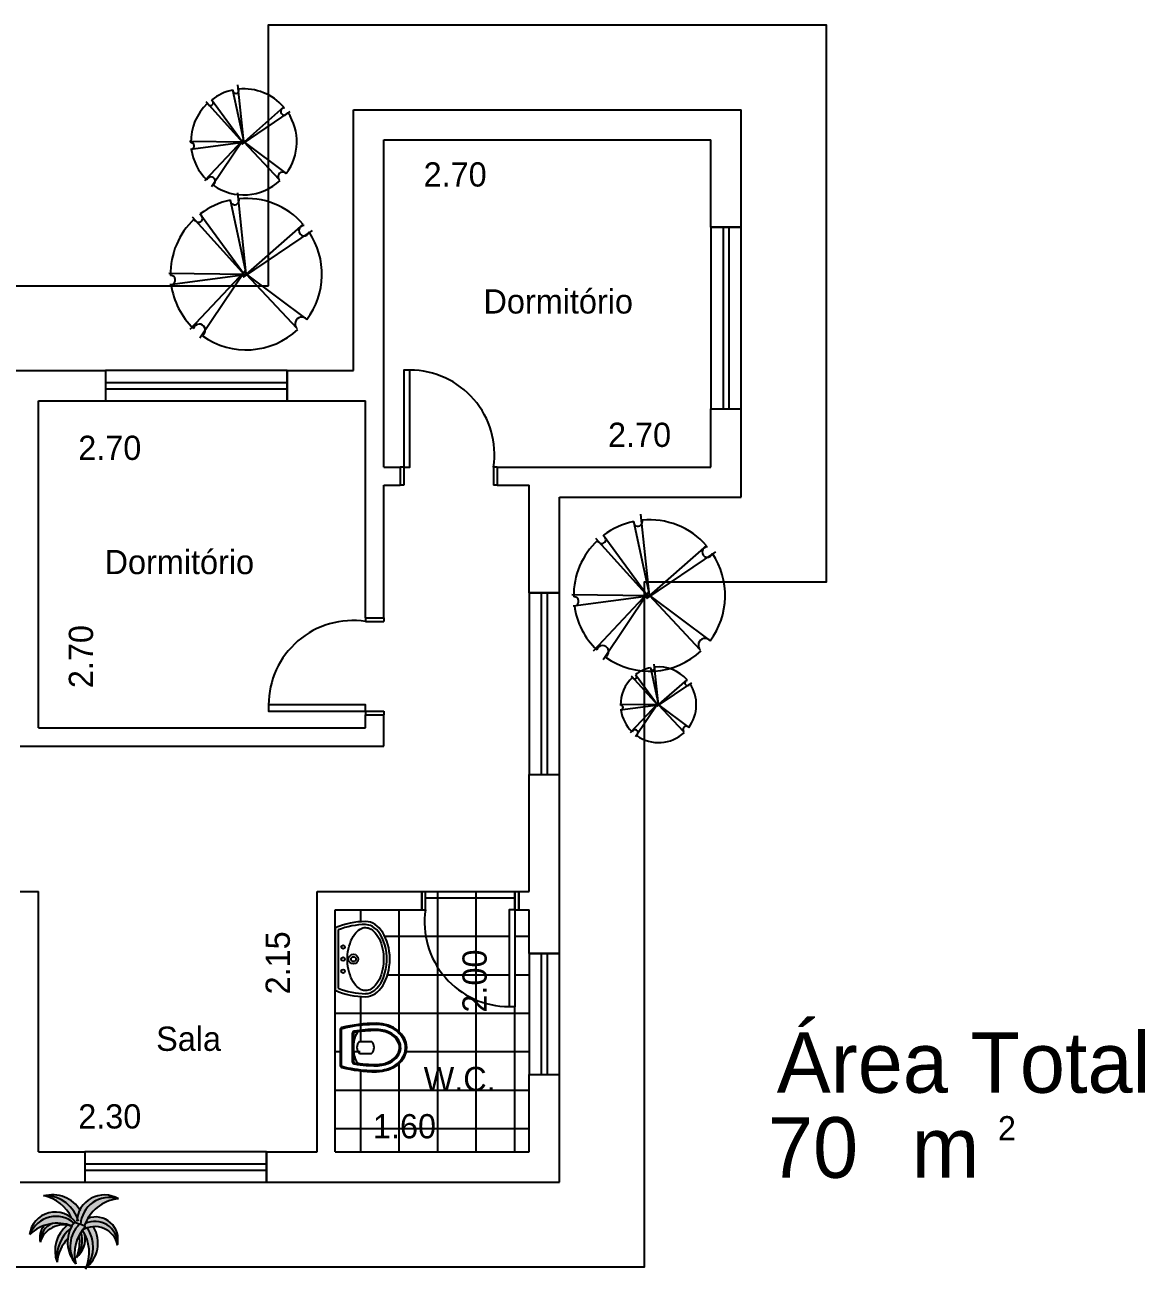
# Model space of a CAD drawing. Extents: x 0 to 14.9, y -0.1 to 10.3.
# Drawn here: x 5.64 to 14.88, y -0.02 to 10.25 of the extents above; entities that cross this region are included whole.
import ezdxf

# ---------------------------------------------------------------- set-up
doc = ezdxf.new("R2010")
doc.units = 0
doc.layers.get('0').update_dxf_attribs({"linetype": 'CONTINUOUS'})
doc.layers.get('DEFPOINTS').update_dxf_attribs({"linetype": 'CONTINUOUS'})
for name, color, linetype in [('ARQ3', 3, 'CONTINUOUS'), ('ARV', 3, 'CONTINUOUS'), ('BLOCO', 7, 'CONTINUOUS'), ('BLOCOS', 7, 'CONTINUOUS'), ('HACHURA', 1, 'CONTINUOUS'), ('P_LMCT', 8, 'CONTINUOUS')]:
    doc.layers.add(name, color=color, linetype=linetype)
doc.styles.add('PADRÃO', font='', dxfattribs={"height": 0.2})
doc.styles.get('PADRÃO').set_extended_font_data('AvantGarde Bk BT')
doc.dimstyles.new('PADRÃOS', dxfattribs={"dimtxt": 0.15, "dimasz": 0.1, "dimexe": 1.25, "dimexo": 0.625, "dimgap": 0.1, "dimtad": 0, "dimjust": 1, "dimzin": 1, "dimdsep": 46, "dimtxsty": 'PADRÃO', "dimcen": 2.5, "dimse1": 1, "dimse2": 1, "dimsd1": 1, "dimsd2": 1, "dimclrt": 1, "dimadec": 0, "dimazin": 0, "dimtfac": 1, "dimtdec": 4, "dimtmove": 0, "dimatfit": 3, "dimfxl": 1, "dimtolj": 1, "dimtzin": 0, "dimarcsym": 0})

# ---------------------------------------------------------------- blocks, each defined once
blk = doc.blocks.new('J1')
at = {"layer": 'BLOCO'}
for p, q in [((0, 0.25), (0, 0)), ((1, 0.25), (0, 0.25)), ((1, 0), (1, 0.25)), ((1, 0.1500000000000057), (0, 0.1500000000000057)), ((0, 0.09999999999999432), (1, 0.09999999999999432)), ((0, 0), (1, 0))]:
    blk.add_line(p, q, dxfattribs=at)
blk = doc.blocks.new('J15')
at = {"layer": 'BLOCO'}
for p, q in [((1.5, 0.25), (0, 0.25)), ((0, 0.25), (0, 0)), ((1.5, 0), (1.5, 0.25)), ((1.5, 0.1500000000000057), (0, 0.1500000000000057)), ((0, 0.09999999999999432), (1.5, 0.09999999999999432)), ((0, 0), (1.5, 0))]:
    blk.add_line(p, q, dxfattribs=at)
blk = doc.blocks.new('P80E15')
at = {"layer": 'BLOCO', "ltscale": 0.015}
for p, q in [((0.03000000000000114, 0.1500000000000057), (0, 0.1500000000000057)), ((0, 0.1500000000000057), (0, 0)), ((0.03000000000000114, 0.1500000000000057), (0.03000000000000114, 0)), ((0.8000000000000114, 0.1500000000000341), (0.7700000000000102, 0.1500000000000341)), ((0.7700000000000102, 0.1500000000000057), (0.7700000000000102, 0)), ((0.8000000000000114, 0.1500000000000057), (0.8000000000000114, 0)), ((0.03000000000000114, 2.842170943040401e-14), (0, 0)), ((0.8000000000000114, 2.842170943040401e-14), (0.7700000000000102, 5.684341886080801e-14))]:
    blk.add_line(p, q, dxfattribs=at)
at = {"layer": 'BLOCO'}
blk.add_lwpolyline([(0.03000000000000114, 0.1500000000000057), (0.0800000000000125, 0.1500000000000057), (0.0800000000000125, 0.950000000000017), (0.03000000000000114, 0.950000000000017)], close=True, dxfattribs=at)
at = {"layer": 'BLOCO', "ltscale": 0.015}
blk.add_arc((0.0800000000000125, 0.2524375000000134), 0.6975625000000036, 351.555539587714, 90.00000000000041, dxfattribs=at)
blk = doc.blocks.new('VASOSAN')
at = {"layer": 'BLOCOS'}
for p, q in [((-0.04999870165021036, 0.1999637913173729), (-0.04999870165021036, 0.300036208682684)), ((0.05000129834978395, 0.2000000000000171), (0.05000129834978395, 0.3000000000000398)), ((-0.1156907586723577, 0.1400000000000148), (0.1156608751354042, 0.1400000000000148)), ((-0.1156899891503542, 0.1500000000000057), (0.1156563640565906, 0.1500000000000057)), ((-0.1449592708755176, 0.04000000000002046), (0.1449618675667352, 0.04000000000002046)), ((-0.144958964094414, 0.05000000000001137), (0.144958964094414, 0.05000000000001137))]:
    blk.add_line(p, q, dxfattribs=at)
for centre, radius, start, end in [((-1.681254687468936e-05, 0.2500000000000284), 0.07072348561596478, 44.98962509969003, 134.9688828081831), ((-0.1156907586724003, 0.1599999999999966), 0.02, 189.3867869031125, 270.0000000001221), ((-0.1156899891503826, 0.1599999999999113), 0.01, 189.3843767903272, 270.0000000002443), ((-1.681254687468936e-05, 0.2500000000000284), 0.07072348561596478, 225.0311171918169, 315.01037490031), ((0.1156563640566048, 0.1599999999999397), 0.01, 269.9999999999185, 350.5758748885445), ((0.1156608751354185, 0.1600000000000534), 0.02, 269.9999999999593, 350.5771305827586), ((-0.1449592708755176, 0.06000000000784667), 0.02, 195.5363314444965, 269.9999999879495), ((-0.1449589640944282, 0.0600000000000307), 0.01, 195.5346797106506, 270), ((0.1449589640941156, 0.06000000000059913), 0.01, 270.0000000017912, 344.483103753554), ((0.1449618675666784, 0.06000000000008754), 0.02, 270.0000000001221, 344.463668535786)]:
    blk.add_arc(centre, radius, start, end, dxfattribs=at)
for centre, major_axis, ratio, start_param, end_param in [((1.298349786793551e-06, 0.3400000000000034), (0, 0.25), 0.8000000000000114, 4.71238898038469, 7.853981633974483), ((1.298349786793551e-06, 0.3400000000000034), (0, 0.5), 0.4000000000000057, 1.570796326794897, 2.178171401941273), ((1.298349786793551e-06, 0.3400000000000034), (0, 0.5), 0.4000000000000057, 4.10501390519934, 4.71238898038469), ((3.162615456631102e-06, 0.2000000000000171), (-0.1315416254084454, 0), 0.380107846735427, 0, 3.141592653589793)]:
    blk.add_ellipse(centre, major_axis=major_axis, ratio=ratio, start_param=start_param, end_param=end_param, dxfattribs=at)
for points, knots in [([(0.1900012983497845, 0.3400000000000034), (0.1900012983497845, 0.3848761319792686), (0.1797393390216371, 0.4296688513161939), (0.1275724019719462, 0.5345347987748141), (0.06728061332151469, 0.5774883381547511), (-0.05557463358574921, 0.5822833263597715), (-0.1176873313140447, 0.5442092108278018), (-0.1772271428546759, 0.4396819034496957), (-0.1899987016502109, 0.3899119131999385), (-0.1899987016502109, 0.3400000000000034)], [4.71238898038469, 4.71238898038469, 4.71238898038469, 4.71238898038469, 5.268704666077937, 5.268704666077937, 6.251971787216637, 6.251971787216637, 7.235238908355337, 7.235238908355337, 7.853981633974483, 7.853981633974483, 7.853981633974483, 7.853981633974483]), ([(0.1500012983497925, 0.3400000000000034), (0.1500012983497925, 0.3788440209133057), (0.1410350669412708, 0.4175642631073231), (0.09785548235792874, 0.5046356523495774), (0.05186252916044509, 0.5365242863162791), (-0.035906470330346, 0.5428969122828846), (-0.08268716521656927, 0.5186239494114204), (-0.136675398657502, 0.4336095243094746), (-0.1499987016502189, 0.3869668551708401), (-0.1499987016502189, 0.3400000000000034)], [4.71238898038469, 4.71238898038469, 4.71238898038469, 4.71238898038469, 5.267303564860582, 5.267303564860582, 6.225165062483076, 6.225165062483076, 7.18302656010557, 7.18302656010557, 7.853981633974483, 7.853981633974483, 7.853981633974483, 7.853981633974483]), ([(0.1400012983497874, 0.3400000000000034), (0.1400012983497874, 0.3772837390730786), (0.1313244408788421, 0.4146147677288923), (0.08614040026922964, 0.5057958350239744), (0.03502463044166859, 0.5349710805647021), (-0.04931088296146413, 0.5246485128546965), (-0.08846614740087944, 0.4978919085569657), (-0.1301770436703151, 0.4186244413023701), (-0.139998701650228, 0.3793231752999873), (-0.139998701650228, 0.3400000000000034)], [4.71238898038469, 4.71238898038469, 4.71238898038469, 4.71238898038469, 5.266984672173268, 5.266984672173268, 6.376176055750425, 6.376176055750425, 7.268653195712185, 7.268653195712185, 7.853981633974483, 7.853981633974483, 7.853981633974483, 7.853981633974483]), ([(-0.1899987016502109, 0.3400000000000034), (-0.1899987016502109, 0.2628456380244302), (-0.1826597402104682, 0.1857481592563204), (-0.1646350625580055, 0.0962993025843275), (-0.1598779088782436, 0.07633152029333701), (-0.1545936493339752, 0.05732178411361133)], [1.570796326794897, 1.570796326794897, 1.570796326794897, 1.570796326794897, 2.037455774227855, 2.037455774227855, 2.178171373096618, 2.178171373096618, 2.178171373096618, 2.178171373096618]), ([(0.1255213970934932, 0.158362586435743), (0.1304959230626253, 0.1883329397418549), (0.1342856674288981, 0.2197754344096836), (0.1388984311594896, 0.280892952358073), (0.1400012983497874, 0.3104504303007616), (0.1400012983497874, 0.3400000000000034)], [4.319424209334854, 4.319424209334854, 4.319424209334854, 4.319424209334854, 4.526146784234752, 4.526146784234752, 4.71238898038469, 4.71238898038469, 4.71238898038469, 4.71238898038469]), ([(0.1353910129756457, 0.1567256052765629), (0.1406375926198677, 0.1883393074453181), (0.1445703338030171, 0.2215366219332111), (0.1489940345178695, 0.2833246268364178), (0.1500012983497925, 0.3116621455754114), (0.1500012983497925, 0.3400000000000034)], [4.319414935773391, 4.319414935773391, 4.319414935773391, 4.319414935773391, 4.53527739023095, 4.53527739023095, 4.71238898038469, 4.71238898038469, 4.71238898038469, 4.71238898038469]), ([(0.1545944801337669, 0.0573247746568768), (0.1714080019636555, 0.1178830224408784), (0.1827947395838834, 0.188231392050767), (0.1891612343353728, 0.2873542333339003), (0.1900012983497845, 0.3136769834079587), (0.1900012983497845, 0.3400000000000034)], [4.105016649121983, 4.105016649121983, 4.105016649121983, 4.105016649121983, 4.553177186481221, 4.553177186481221, 4.71238898038469, 4.71238898038469, 4.71238898038469, 4.71238898038469])]:
    blk.add_open_spline(points, degree=3, knots=knots, dxfattribs=at)
for points in [[(-0.1499987016502189, 0.3400000000000034), (-0.1499987016502189, 0.2771333061211863), (-0.1449377691834997, 0.2142947379843179), (-0.1354229546785177, 0.1567380311504962)], [(-0.1399987016502138, 0.3400000000000034), (-0.1399987016502138, 0.2776703725988909), (-0.1349701841103865, 0.2153313553609451), (-0.1255561557510418, 0.1583694305881238)]]:
    blk.add_open_spline(points, degree=3, dxfattribs=at)
blk = doc.blocks.new('LAVAT')
at = {"layer": 'BLOCOS'}
for p, q in [((-0.2573623180961135, 0), (0.2573623180960993, 0)), ((-0.2410322495695425, 0.02500000000000568), (0.2410322495695283, 0.02500000000000568))]:
    blk.add_line(p, q, dxfattribs=at)
for centre, radius in [((-2.842170943040401e-14, 0.1500000000000057), 0.04), ((-2.842170943040401e-14, 0.1500000000000057), 0.02), ((-0.09999999999999432, 0.06499999999999773), 0.015), ((0, 0.06499999999999773), 0.015), ((0.09999999999999432, 0.06499999999999773), 0.015)]:
    blk.add_circle(centre, radius, dxfattribs=at)
for centre, radius, start, end in [((0.3099999999999739, 0.25), 0.6200000000000045, 180, 203.779994731564), ((0.3099999999999739, 0.25), 0.5951987399818819, 180.0000000000055, 202.2113997706397), ((-0.3099999999999739, 0.25), 0.5951987399818819, 337.7886002293573, 359.9999999999946), ((-0.3099999999999739, 0.25), 0.6200000000000045, 336.2200052684331, 7.016477563892661e-15)]:
    blk.add_arc(centre, radius, start, end, dxfattribs=at)
blk.add_ellipse((-2.842170943040401e-14, 0.25), major_axis=(0.3100000000000023, 0), ratio=0.645161290322576, start_param=0, end_param=3.141592653589793, dxfattribs=at)
for points, knots in [([(0.2849999999999824, 0.2500000000000284), (0.2849999999999682, 0.300317964642403), (0.2452497040517159, 0.3541887687748044), (0.1008916727811169, 0.4227595909021034), (3.167234224576987e-05, 0.4339558931305021), (-0.1743068501371283, 0.3989778962069579), (-0.2442601782461509, 0.3532994974840165), (-0.2803506487652356, 0.2860131679577762), (-0.2851229441039038, 0.2679846562883483), (-0.285198739981908, 0.2499999999999716)], [0, 0, 0, 0, 0.9361481793933827, 0.9361481793933827, 1.872296358786765, 1.872296358786765, 2.808444538180148, 2.808444538180148, 3.13938546545754, 3.13938546545754, 3.13938546545754, 3.13938546545754]), ([(0.2599999999999625, 0.2500000000000284), (0.2599999999999625, 0.2784978981889878), (0.242078010852012, 0.3126567214920613), (0.1643569005752425, 0.3704649949829673), (0.1030052039381815, 0.3920693254798095), (-0.02877373062847255, 0.4037223597623836), (-0.0976825814684048, 0.3936467971219031), (-0.2034406750199054, 0.3477822861136133), (-0.2396263539294523, 0.3143366745038918), (-0.2661732608932681, 0.2526194074667387), (-0.2627272874450739, 0.2240541362115209), (-0.2158391141528142, 0.162032776211305), (-0.168127663237712, 0.1314918993692231), (-0.04805875393354597, 0.09792981637818343), (0.02266607553652022, 0.095757041570522), (0.1477154277714732, 0.1225128520000851), (0.2007272141554637, 0.1503951910720218), (0.2508407150234859, 0.2045307616155014), (0.2599999999999767, 0.2286312563089723), (0.2599999999999625, 0.2500000000000284)], [0, 0, 0, 0, 0.718091798041799, 0.718091798041799, 1.436183596083598, 1.436183596083598, 2.154275394125397, 2.154275394125397, 2.872367192167196, 2.872367192167196, 3.590458990208995, 3.590458990208995, 4.308550788250794, 4.308550788250794, 5.026642586292593, 5.026642586292593, 5.744734384334392, 5.744734384334392, 6.283185307179586, 6.283185307179586, 6.283185307179586, 6.283185307179586])]:
    blk.add_open_spline(points, degree=3, knots=knots, dxfattribs=at)
blk = doc.blocks.new('SALA')
at = {"layer": 'HACHURA', "ltscale": 0.015, "style": 'PADRÃO'}
blk.add_text('Sala', height=0.2, dxfattribs=at).set_placement((-0.2331277903099362, -0.02739059275700129))
blk = doc.blocks.new('WC')
at = {"layer": 'HACHURA', "ltscale": 0.015, "style": 'PADRÃO'}
blk.add_text('W.C.', height=0.2, dxfattribs=at).set_placement((-0.137135439593294, -0.09586776615662984))
blk = doc.blocks.new('DORMI')
at = {"layer": 'HACHURA', "ltscale": 0.015, "style": 'PADRÃO'}
blk.add_text('Dormitório', height=0.2, dxfattribs=at).set_placement((-0.5164404245072092, -0.06614472024716633))
blk = doc.blocks.new('*D20')
at = {"layer": 'DEFPOINTS', "color": 0, "linetype": 'ByBlock', "ltscale": 0.015}
for p in [(144.9771759761371, 149.516828205778), (147.6771759761371, 149.516828205778), (147.6771759761371, 149.1282821804083)]:
    blk.add_point(p, dxfattribs=at)
at = {"color": 1, "linetype": 'ByBlock', "ltscale": 0.015, "insert": (145.5662556464667, 149.1282821804083), "char_height": 0.2, "attachment_point": 5, "style": 'PADRÃO'}
blk.add_mtext('\\A1;2.70', dxfattribs=at)
blk = doc.blocks.new('*D21')
at = {"layer": 'DEFPOINTS', "color": 0, "linetype": 'ByBlock', "ltscale": 0.015}
for p in [(144.9771759761371, 149.516828205778), (145.3294966779704, 149.516828205778), (144.977175976137, 146.8168282057781)]:
    blk.add_point(p, dxfattribs=at)
at = {"color": 1, "linetype": 'ByBlock', "ltscale": 0.015, "insert": (145.3294966779704, 147.4059078761077), "char_height": 0.2, "attachment_point": 5, "rotation": 90, "style": 'PADRÃO'}
blk.add_mtext('\\A1;2.70', dxfattribs=at)
blk = doc.blocks.new('*D22')
at = {"layer": 'DEFPOINTS', "color": 0, "linetype": 'ByBlock', "ltscale": 0.015}
for p in [(147.277175976137, 143.6090549201323), (144.9771759761369, 143.3168282057781), (147.277175976137, 143.3168282057781)]:
    blk.add_point(p, dxfattribs=at)
at = {"color": 1, "linetype": 'ByBlock', "ltscale": 0.015, "insert": (145.5662556464666, 143.6090549201323), "char_height": 0.2, "attachment_point": 5, "style": 'PADRÃO'}
blk.add_mtext('\\A1;2.30', dxfattribs=at)
blk = doc.blocks.new('*D23')
at = {"layer": 'DEFPOINTS', "color": 0, "linetype": 'ByBlock', "ltscale": 0.015}
for p in [(147.277175976137, 145.4668282057781), (146.9537199626698, 143.3168282057781), (147.277175976137, 143.3168282057781)]:
    blk.add_point(p, dxfattribs=at)
at = {"color": 1, "linetype": 'ByBlock', "ltscale": 0.015, "insert": (146.9537199626698, 144.877611172811), "char_height": 0.2, "attachment_point": 5, "rotation": 90, "style": 'PADRÃO'}
blk.add_mtext('\\A1;2.15', dxfattribs=at)
blk = doc.blocks.new('*D24')
at = {"layer": 'DEFPOINTS', "color": 0, "linetype": 'ByBlock', "ltscale": 0.015}
for p in [(149.027175976137, 143.5279480626601), (147.427175976137, 143.3168282057781), (149.027175976137, 143.3168282057781)]:
    blk.add_point(p, dxfattribs=at)
at = {"color": 1, "linetype": 'ByBlock', "ltscale": 0.015, "insert": (147.9983985036095, 143.5279480626601), "char_height": 0.2, "attachment_point": 5, "style": 'PADRÃO'}
blk.add_mtext('\\A1;1.60', dxfattribs=at)
blk = doc.blocks.new('*D25')
at = {"layer": 'DEFPOINTS', "color": 0, "linetype": 'ByBlock', "ltscale": 0.015}
for p in [(149.027175976137, 145.3168282057781), (148.5779432473694, 143.3168282057781), (149.027175976137, 143.3168282057781)]:
    blk.add_point(p, dxfattribs=at)
at = {"color": 1, "linetype": 'ByBlock', "ltscale": 0.015, "insert": (148.5779432473694, 144.7277485354484), "char_height": 0.2, "attachment_point": 5, "rotation": 90, "style": 'PADRÃO'}
blk.add_mtext('\\A1;2.00', dxfattribs=at)
blk = doc.blocks.new('*D28')
at = {"layer": 'DEFPOINTS', "color": 0, "linetype": 'ByBlock', "ltscale": 0.015}
for p in [(147.8271759761371, 151.6710286452631), (150.527175976137, 151.6710286452631), (150.527175976137, 151.3849579199543)]:
    blk.add_point(p, dxfattribs=at)
at = {"color": 1, "linetype": 'ByBlock', "ltscale": 0.015, "insert": (148.4162556464667, 151.3849579199543), "char_height": 0.2, "attachment_point": 5, "style": 'PADRÃO'}
blk.add_mtext('\\A1;2.70', dxfattribs=at)
blk = doc.blocks.new('*D29')
at = {"layer": 'DEFPOINTS', "color": 0, "linetype": 'ByBlock', "ltscale": 0.015}
for p in [(147.8271759761371, 149.2356310374901), (147.8271759761371, 148.9710286452631), (150.527175976137, 148.9710286452631)]:
    blk.add_point(p, dxfattribs=at)
at = {"color": 1, "linetype": 'ByBlock', "ltscale": 0.015, "insert": (149.9380963058074, 149.2356310374901), "char_height": 0.2, "attachment_point": 5, "style": 'PADRÃO'}
blk.add_mtext('\\A1;2.70', dxfattribs=at)
blk = doc.blocks.new('AV6')
h = blk.add_hatch(color=106)
h.paths.add_polyline_path([(-0.4477262207494102, -0.002977357479164056, -0.005015885189113994), (-0.4430071095957491, 0.001571234720833203, -0.5133489841119385), (-0.07941743163681281, 0.09267264149654864, -0.1754327987513727), (-0.06580748271480275, 0.09347319041236624, -0.02224602427513279), (-0.02619891915779959, 0.07977058834888062, -0.5044055204164368), (0.2788805631737894, 0.2908305209117703, -0.005015885189113238), (0.2854035255212093, 0.2914713510738363, 0.5264817760451141), (-0.05436704756065325, 0.1383661339425259, 0.2880349811308034), (-0.3101081197096622, 0.3198008219183368, 0.009659423688835616), (-0.320025413717703, 0.3175187053075614, -0.2197620253862994), (-0.1005844009765156, 0.1335024212250886, 0.5975188265901428)])
h.paths.add_polyline_path([(0.01129947410176335, 0.08871671725079366, 0.01779875549566773), (0.003340950111317298, 0.06686993572709632, -0.005771755847972775), (0.01310119024084244, 0.06206450261075069, 0.03070272605792723), (-0.01246592019131931, 0.03222166470827048, -0.5068640684722764), (0.2773168502549641, -0.07997010288592854, 0.014458771862742), (0.279264717963482, -0.06953514819496043, 0.525417074889045)])
h = blk.add_hatch(color=74)
h.paths.add_polyline_path([(-0.4430071095957491, 0.00157123472083498, -0.2910664479563843), (-0.09870381697079189, 0.06796168486855692, -0.02267741406652314), (-0.08564128380217717, 0.08846185930976347, -0.09464775667479289), (-0.07941743163681103, 0.09267264149654686, 0.5133489841119404)])
h.paths.add_polyline_path([(0.01310119024084244, 0.06206450261075069, 0.02808643553438512), (-0.0353530120461194, 0.08329104689383193, 0.3532789544329948), (-0.07409543642977923, -0.2351383588201035, 0.01152256814226619), (-0.0660692509506049, -0.2445324016556309, -0.2644526956570309)])
h.paths.add_polyline_path([(0.03157225015408294, 0.1300990432407492, 0.03530786338170577), (0.01129947410176335, 0.08871671725079366, -0.5254170748890629), (0.2792647179634837, -0.06953514819496931, 0.5779188554322637)])
h.paths.add_polyline_path([(-0.3101081197096622, 0.3198008219183368, -0.2880349811308034), (-0.05436704756065325, 0.1383661339425259, -0.07461174001627284), (-0.03281025227724932, 0.2018881922116069, 0.3142277650874031)])
h.paths.add_polyline_path([(0.008441120441522898, -0.0003035516953300288, 0.02835451986657883), (-0.01072662858260109, 0.03332066173140014, 0.002669989533910877), (-0.01246592019131931, 0.03222166470827048, 0.01540278629696386), (-0.02386761726821085, 0.01612171066770252, -0.2465985101233894), (-0.05698273971061951, -0.1859267761364389, -0.002319945651959423), (-0.05811078451608331, -0.1887540531900331, 0.2664182732078214)])
h = blk.add_hatch(color=72)
h.paths.add_polyline_path([(0.2788805631737894, 0.2908305209117703, 0.5044055204164392), (-0.02619891915779959, 0.07977058834887885, -0.01710576080151573), (0.003340950111317298, 0.06686993572709632, -0.2954431459381392)])
h.paths.add_polyline_path([(-0.100463342697978, 0.06485492777521706, 0.0460423526958482), (-0.1362320764680049, 0.07410233474098682, 0.3254542188289034), (-0.2206644792235419, -0.2300390990050332, -0.1625836946443244), (-0.1326522367817606, -0.03509674677196095, -0.09886915251657173)])
h.paths.add_polyline_path([(-0.02386761726821085, 0.01612171066770252, 0.02314959840198321), (-0.03908471182857021, -0.009316015238496789, -0.1378612862604256), (-0.05698273971061951, -0.1859267761364389, 0.2465985101233894)])
h.paths.add_polyline_path([(-0.2628009496225214, 0.08778775476065448, 0.05252716849303114), (-0.3292824344571983, 0.07148484382758014, 0.2146602409661976), (-0.3607664048458874, -0.06578166896504634, -0.01510052644253884), (-0.3568819544292374, -0.05428020704930248, -0.3018974800003647)])
h.paths.add_polyline_path([(0.0795930649418235, 0.06220364691107427, 0.06664809559964605), (0.02942145594594869, 0.05234968200311307, -0.2961183379499516), (0.02898567129415319, -0.268613802588618, 0.3584417827433447)])
h = blk.add_hatch(color=3)
h.paths.add_polyline_path([(0.02942145594594869, 0.05234968200311307, 0.05785054838547905), (-0.01072662858260109, 0.03332066173140191, -0.2401968784679991), (0.02127702633465134, -0.275257413771973, 0.009659423688842822), (0.02898567129415319, -0.268613802588618, 0.2961183379499516)])
h.paths.add_polyline_path([(-0.0353530120461194, 0.08329104689383193, 0.01704073550885152), (-0.06580748271480275, 0.09347319041236624, 0.274640779039426), (-0.08564128380216829, 0.08846185930977413, 0.3360178796638915), (-0.07409543642977923, -0.2351383588201035, -0.3532789544329948)])
h.paths.add_polyline_path([(-0.100463342697978, 0.06485492777521706, -0.003329213817987319), (-0.09870381697079189, 0.06796168486855692, 0.1285805667485186), (-0.2628009496225214, 0.08778775476065448, 0.3018974800003647), (-0.3568819544292374, -0.05428020704930248, -0.4110268145131496)])
at = {"layer": 'P_LMCT'}
for centre, radius, start, end in [((-0.4095308124297272, -0.01206805426523871), 0.3415240086499002, 25.22904349088865, 77.11878529470336), ((-0.2560077650430834, 0.06200965177241358), 0.2634067876503071, 30.16423056151505, 106.8497138269625), ((-0.3266489608485834, 0.02552857422866417), 0.2947367557430113, 16.12929067402955, 87.92821697614123), ((0.1680685120868279, 0.0982993565488659), 0.2260153199373922, 58.72499668889598, 177.7874856882693), ((0.204334131870219, 0.07256405221054685), 0.2306456628237349, 71.21847394613492, 178.2094988768371), ((0.3140812741738976, -0.03395609843892089), 0.3266885950935005, 95.03608516687677, 162.023288148672), ((-0.2374399094967679, -0.02812457180612782), 0.2117845959663957, 35.33029274242877, 173.1806341545671), ((-0.2285377586969091, -0.08328346052009117), 0.2306456628237349, 49.63735095997898, 158.3383030633636), ((0.09077094196271851, -0.0827120433242623), 0.1889537884147206, 0.7549306950758502, 114.8716397136205), ((0.09790248247398559, -0.04107997835069099), 0.1835809280742821, 344.5826346494872, 111.180872657176), ((-0.2186630231432218, -0.2359054357921782), 0.3266885950935005, 68.45712217841773, 134.5206918426217), ((-0.1925259807870301, -0.03212603555814297), 0.1715737216112178, 142.8513154935549, 191.3124043195296), ((-0.1684526828505355, -0.1243261246043001), 0.2010274134385702, 70.23218774130856, 163.0686171420933), ((-0.2029180760247229, -0.05405359554243994), 0.1539640451733295, 110.8015381994121, 180.4802505111412), ((0.03043412475328822, -0.1359560194215739), 0.2681457342249178, 128.4294722818669, 200.540260375918), ((0.09026786827833888, -0.1920350803017357), 0.312696925472104, 129.4511942927998, 186.0897672340992), ((0.1337089352258332, -0.06571794940902898), 0.2681155198868572, 144.8049533694999, 221.8306089671698), ((0.1424906788519174, -0.09991824733311105), 0.2553312042884119, 134.0735503059124, 213.9975973410611), ((-0.07150674790419487, 0.0742750056553163), 0.02002628077462525, 73.46569946931508, 136.0217163757203), ((0.2430868460926874, -0.1608434104261178), 0.3202832177808504, 135.7047345715896, 195.1470256831927), ((-0.1999163302410061, -0.3582774031827665), 0.4712364393787489, 63.08964373850609, 73.46569946931503), ((-0.2328044344480311, -0.05337216733932948), 0.2201908096485642, 321.1847317669549, 18.39749383509774), ((0.04100420774028279, 0.1044947068951831), 0.09120388833881847, 190.3947197671359, 191.4808419339549), ((0.09130573839185274, -0.1300833337256897), 0.1926433742482472, 12.04435647434404, 122.5933054272241), ((-0.2973669577439217, -0.1523563971169839), 0.3415240086499002, 336.5962758017547, 32.86423259227556), ((-0.1467989732925581, -0.07244322755816768), 0.2634067876503071, 306.8653472694957, 30.74210480920017), ((0.01336334783946214, 0.06193154569416137), 0, 306.1792874770122, 0), ((-0.2180113336563565, -0.1077964069767212), 0.2947367557430113, 325.7868441203169, 32.91218246472277), ((0.1151749531637272, -0.2643243310816956), 0.3375849544703569, 137.2327402951221, 174.1709729439916), ((-0.189120232278146, -0.03651088125895718), 0.2008518329579165, 309.5460811114088, 10.38542012299046), ((-0.3622157351109454, -0.06578166896504634), 0.3280274809498151, 336.5687263002873, 9.912089792030708)]:
    blk.add_arc(centre, radius, start, end, dxfattribs=at)
blk = doc.blocks.new('A_03')
at = {"layer": 'ARV'}
for p, q in [((-0.032337625504681, 0.05443275957492233), (-0.1019798469358193, 0.7261946558607519)), ((-0.1642795977368223, 0.6668615598597967), (-0.032337625504681, 0.05443275957492233)), ((-0.03968009613487311, 0.04386405184976638), (-0.4757783517417806, 0.5259454568575279)), ((-0.4134786009408344, 0.5556120048580055), (-0.03968009613487311, 0.04386405184976638)), ((-0.05748002493510285, 0.02903077784952757), (0.4409179814728645, 0.4666123608565726)), ((0.5121176966740109, 0.4146959018557368), (-0.05748002493510285, 0.02903077784952757)), ((-0.03968009613487311, 0.05128068884988579), (-0.6715775685449898, 0.0586973258500052)), ((-0.6626776041447897, -0.0303023181514277), (-0.03968009613487311, 0.05128068884988579)), ((-0.493578280542124, -0.4011341681573413), (-0.03968009613487311, 0.08094723685036342)), ((-0.03968009613487311, 0.08094723685036342), (-0.4134786009408344, -0.4753005381585353)), ((-0.032337625504681, 0.05443275957492233), (0.4676178746732944, -0.3195511611560278)), ((0.3875181950720048, -0.3937175311572219), (-0.032337625504681, 0.05443275957492233))]:
    blk.add_line(p, q, dxfattribs=at)
for centre, radius, start, end in [((-0.032337625504681, 0.05443275957492233), 0.625, 102.1580021321499, 127.2525657253544), ((-0.1274007985194316, 0.6640590258750763), 0.0369851325325624, 175.6542691674021, 19.69378780220451), ((-0.032337625504681, 0.05443275957492233), 0.625, 41.05407258653979, 95.53111248444131), ((-0.4268285475410494, 0.5158291639893946), 0.03342961899939723, 201.2820980855948, 48.27356464714219), ((-0.032337625504681, 0.05443275957492233), 0.625, 133.2426416252084, 180.9743240911506), ((0.4457326779623259, 0.4136262157234682), 0.04269394024099429, 89.20944815037899, 344.6285751873363), ((-0.032337625504681, 0.05443275957492233), 0.625, 323.20224696077, 33.82113850428491), ((-0.655096152989131, 0.006088647395870339), 0.03779840815212959, 285.684587972767, 88.0009588524843), ((-0.032337625504681, 0.05443275957492233), 0.625, 187.8759657920728, 225.8833292057394), ((0.4262195554180721, -0.3551779883457584), 0.05461768626331568, 40.71483655850493, 224.8799671179474), ((-0.4191915611808099, -0.4078929817018206), 0.04974913855978236, 310.6567489998404, 163.4448207669662), ((-0.032337625504681, 0.05443275957492233), 0.625, 234.6714608478307, 313.1329856187737)]:
    blk.add_arc(centre, radius, start, end, dxfattribs=at)
blk = doc.blocks.new('AREA')
at = {"layer": 'HACHURA', "ltscale": 0.1, "style": 'PADRÃO'}
for s, p in [('Área Total', (-2.498118662321986, 0.432649720527877)), ('m', (-1.383981738905476, -0.2692598737472736))]:
    blk.add_text(s, height=0.5, dxfattribs=at).set_placement(p)
at = {"layer": 'HACHURA', "ltscale": 0.015, "style": 'PADRÃO'}
blk.add_text('2', height=0.2, dxfattribs=at).set_placement((-0.6730096243244077, 0.03971876221811499))
blk.add_attdef('100', (-2.57025748884891, -0.2692836984217877), '', height=0.5, dxfattribs=at)

msp = doc.modelspace()

# ---------------------------------------------------------------- hatches: boundary and pattern name
at = {"ltscale": 0.015}
h = msp.add_hatch(dxfattribs=at)
h.set_pattern_fill('NET', color=256, scale=0.1, style=0)
h.set_pattern_definition([(0, (-139.2271759761371, -142.3668282057781), (0, 0.3175), []), (90, (-139.2271759761371, -142.3668282057781), (-0.3175, 1.944062586693024e-17), [])])
h.paths.add_polyline_path([(8.94391317048067, 3.099999999999937), (8.94391317048067, 2.949999999999939, 0.4580704259902423), (9.633913170480668, 2.149999999999892), (9.633913170480668, 2.949999999999904), (9.68391317048068, 2.949999999999903), (9.683913170480679, 3.099999999999909)])
edge = h.paths.add_edge_path()
edge.add_line((9.799999999999955, 2.588475385623504), (9.799999999999983, 2.94999999999996))
edge.add_line((9.799999999999983, 2.94999999999996), (9.71391317048068, 2.94999999999996))
edge.add_line((9.71391317048068, 2.94999999999996), (9.683913170480679, 2.949999999999903))
edge.add_line((9.683913170480679, 2.949999999999903), (9.683913170480679, 2.149999999999892))
edge.add_line((9.683913170480679, 2.149999999999892), (9.633913170480662, 2.149999999999892))
edge.add_arc((9.633913170480668, 2.847562499999896), 0.6975625000000041, 171.5555395877164, 269.99999999999955, ccw=False)
edge.add_line((8.943913170480661, 2.949999999999875), (8.913913170480669, 2.949999999999875))
edge.add_line((8.913913170480669, 2.949999999999875), (8.19999999999999, 2.94999999999996))
edge.add_line((8.19999999999999, 2.94999999999996), (8.199999999999983, 2.799282685627818))
edge.add_arc((8.44999999999995, 2.231920367527628), 0.620000000000004, 89.99999999999818, 113.7799947314085, ccw=False)
edge.add_ellipse((8.44999999999996, 2.541920367527629), major_axis=(-1.107035659973437e-14, -0.3100000000000023), ratio=0.645161290322576, start_angle=0, end_angle=180, ccw=False)
edge.add_arc((8.44999999999997, 2.851920367527577), 0.6200000000000068, 246.2200052685871, 269.9999999999593, ccw=False)
edge.add_line((8.19999999999996, 2.284558049427402), (8.199999999999902, 0.9499999999999602))
edge.add_line((8.199999999999902, 0.9499999999999601), (9.799999999999898, 0.9499999999999602))
edge.add_line((9.799999999999898, 0.9499999999999602), (9.799999999999926, 1.588475385623497))
edge.add_line((9.799999999999926, 1.588475385623497), (9.799999999999955, 2.588475385623504))
edge = h.paths.add_edge_path(flags=16)
edge.add_ellipse((8.539999999999935, 1.811959426449153), major_axis=(0.25, -8.261573120494498e-15), ratio=0.8000000000000114, start_angle=270, end_angle=450, ccw=False)
edge.add_ellipse((8.539999999999935, 1.811959426449153), major_axis=(0.5, -1.6523146240989e-14), ratio=0.4000000000000057, start_angle=235.1999716104384, end_angle=270, ccw=False)
edge.add_arc((8.259999999999946, 1.666998857232284), 0.01999999999999946, 180.0000000000388, 258.1772623966149, ccw=False)
edge.add_line((8.239999999999947, 1.66699885723227), (8.239999999999958, 1.956919995674468))
edge.add_arc((8.259999999999957, 1.956919995672292), 0.01999999999999964, 101.82273711182319, 179.9999999937661, ccw=False)
edge.add_ellipse((8.539999999999935, 1.811959426449153), major_axis=(0.5, -1.6523146240989e-14), ratio=0.4000000000000057, start_angle=90, end_angle=124.80002838732861, ccw=False)
h.paths.add_polyline_path([(9.196646392111434, 2.021840659340608), (9.196646392111434, 2.699999999999949), (9.504888150353192, 2.699999999999949), (9.504888150353192, 2.021840659340608)], flags=25)
h.paths.add_polyline_path([(8.873141666869776, 1.396520742885836), (9.585641666869776, 1.396520742885836), (9.585641666869776, 1.708471292336386), (8.873141666869776, 1.708471292336386)], flags=24)
h.paths.add_polyline_path([(8.449999999999891, 1.315240736002889), (9.092445054944946, 1.315240736002889), (9.092445054944946, 1.006998977761131), (8.449999999999891, 1.006998977761131)], flags=24)

# ---------------------------------------------------------------- linework, layer by layer
for p, q in [((8.349999999999994, 9.554200439484987), (11.54999999999998, 9.554200439484987)), ((8.349999999999994, 7.399999999999949), (8.349999999999994, 9.554200439484987)), ((11.54999999999998, 8.585624855417336), (11.54999999999998, 9.554200439484987)), ((8.599999999999994, 9.304200439484987), (11.29999999999998, 9.304200439484987)), ((8.599999999999994, 7.39999999999992), (8.599999999999994, 9.304200439484987)), ((11.29999999999998, 8.585624855417336), (11.29999999999998, 9.304200439484987)), ((11.29999999999998, 8.585624855417336), (11.54999999999998, 8.585624855417336)), ((5.062395951758077, 7.399999999999949), (6.303690290472048, 7.399999999999949)), ((6.303690290472048, 7.399999999999949), (6.303690290472048, 7.14999999999992)), ((7.803690290472048, 7.399999999999949), (7.803690290472048, 7.14999999999992)), ((7.803690290472048, 7.39999999999992), (8.349999999999994, 7.399999999999949)), ((8.600000000000023, 6.604200439484998), (8.599999999999994, 7.39999999999992)), ((5.749999999999943, 4.449999999999932), (5.75, 7.14999999999992)), ((5.75, 7.149999999999977), (6.303690290472048, 7.149999999999949)), ((7.803690290472048, 7.14999999999992), (8.449999999999989, 7.14999999999992)), ((8.44999999999996, 5.359939057947997), (8.449999999999989, 7.14999999999992)), ((11.29999999999998, 6.604200439484998), (11.29999999999998, 7.085624855417336)), ((11.29999999999998, 7.085624855417336), (11.54999999999998, 7.085624855417336)), ((11.54999999999998, 6.354200439484941), (11.54999999999998, 7.085624855417336)), ((8.599999999999994, 6.604200439484998), (8.73610653832128, 6.604200439484998)), ((8.73610653832128, 6.604200439484998), (8.73610653832128, 6.454200439484993)), ((9.536106538321292, 6.604200439484998), (9.536106538321292, 6.454200439484993)), ((9.53610653832132, 6.604200439484998), (11.29999999999998, 6.604200439484998)), ((8.599999999999994, 6.454200439484993), (8.73610653832128, 6.454200439484993)), ((8.599999999999966, 5.359939057948026), (8.600000000000023, 6.454200439485021)), ((9.536106538321292, 6.454200439484993), (9.800000000000097, 6.454200439484993)), ((9.800000000000068, 5.566335129007939), (9.800000000000125, 6.454200439484993)), ((10.04999999999998, 6.35420043948497), (11.54999999999998, 6.354200439484941)), ((10.05000000000001, 5.566335129007939), (10.04999999999998, 6.35420043948497)), ((9.800000000000011, 5.566335129007939), (10.04999999999995, 5.566335129007939)), ((8.44999999999996, 5.359939057947997), (8.599999999999966, 5.359939057947997)), ((8.449999999999932, 4.449999999999932), (8.449999999999932, 4.559939057947986)), ((8.44999999999996, 4.559939057947986), (8.599999999999966, 4.559939057947986)), ((8.599999999999966, 4.299999999999926), (8.599999999999966, 4.559939057947986)), ((5.749999999999943, 4.449999999999932), (8.449999999999932, 4.449999999999932)), ((5.599999999999937, 4.299999999999926), (8.599999999999966, 4.299999999999926)), ((9.799999999999983, 3.099999999999937), (9.800000000000011, 4.066335129007939)), ((9.800000000000011, 4.066335129007939), (10.04999999999995, 4.066335129007939)), ((10.04999999999995, 2.588475385623497), (10.05000000000001, 4.066335129007939)), ((5.599999999999909, 3.099999999999966), (5.749999999999972, 3.099999999999966)), ((5.749999999999886, 0.9499999999999886), (5.749999999999972, 3.099999999999937)), ((8.049999999999898, 0.9499999999999318), (8.049999999999955, 3.099999999999937)), ((8.049999999999955, 3.099999999999937), (8.913913170480669, 3.099999999999909)), ((8.913913170480669, 3.099999999999937), (8.913913170480669, 2.94999999999996)), ((8.913913170480669, 3.099999999999937), (9.683913170480679, 3.099999999999909)), ((9.71391317048068, 3.099999999999937), (9.71391317048068, 2.94999999999996)), ((9.71391317048068, 3.099999999999909), (9.799999999999983, 3.099999999999937)), ((8.199999999999989, 2.94999999999996), (8.913913170480669, 2.94999999999996)), ((8.199999999999903, 0.9499999999999318), (8.199999999999989, 2.94999999999996)), ((9.71391317048068, 2.94999999999996), (9.799999999999983, 2.94999999999996)), ((9.799999999999955, 2.588475385623497), (9.799999999999983, 2.94999999999996)), ((9.799999999999955, 2.588475385623497), (10.04999999999993, 2.588475385623497)), ((9.799999999999898, 0.9499999999999602), (9.799999999999926, 1.588475385623497)), ((9.799999999999955, 1.588475385623497), (10.04999999999993, 1.588475385623497)), ((10.0499999999999, 0.6999999999999318), (10.04999999999993, 1.588475385623497)), ((5.749999999999886, 0.9499999999999886), (6.133713733303608, 0.9499999999999602)), ((6.133713733303637, 0.9499999999999886), (6.133713733303637, 0.6999999999999602)), ((7.633713733303637, 0.9499999999999886), (7.633713733303637, 0.6999999999999602)), ((7.633713733303608, 0.9499999999999602), (8.049999999999898, 0.9499999999999602)), ((8.199999999999903, 0.9499999999999602), (9.799999999999898, 0.9499999999999602)), ((5.599999999999881, 0.6999999999999602), (5.749999999999886, 0.6999999999999602)), ((5.749999999999886, 0.6999999999999602), (6.133713733303637, 0.6999999999999602)), ((7.633713733303637, 0.6999999999999318), (10.0499999999999, 0.6999999999999318))]:
    msp.add_line(p, q, dxfattribs=at)
at = {"layer": 'ARQ3', "ltscale": 0.015}
msp.add_lwpolyline([(7.650000000000034, 8.099999999999937), (7.650000000000006, 10.25420043948495), (12.25, 10.25420043948498), (12.24999999999997, 5.654200439484924), (10.74999999999994, 5.654200439484953), (10.74999999999986, -5.684341886080801e-14), (0, 0), (0, 8.699999999999903), (2.699999999999989, 8.699999999999903), (2.699999999999989, 8.099999999999966), (7.650000000000034, 8.099999999999937)], dxfattribs=at)

# ---------------------------------------------------------------- block references
at = {"ltscale": 0.015}
for p, xscale, yscale, zscale in [((7.467907312465684, 9.249953291006364), 0.7, 0.7, 0.7), ((10.88317856944099, 4.614660082351975), 0.5, 0.5, 0.5)]:
    msp.add_blockref('A_03', p, dxfattribs=dict(at, xscale=xscale, yscale=yscale, zscale=zscale))
for name, p in [('A_03', (7.497097369176288, 8.142147301688965)), ('DORMI', (9.939548821023834, 7.937500641948986)), ('J15', (6.303690290472048, 7.149999999999949)), ('P80E15', (8.73610653832128, 6.454200439484993)), ('A_03', (10.82479717372956, 5.489243576153399)), ('DORMI', (6.812917266885222, 5.786186368331414)), ('SALA', (6.955037349269958, 1.811960724798951)), ('WC', (9.06652710646307, 1.548363783767741)), ('J15', (6.133713733303637, 0.6999999999999602)), ('AV6', (6.125150598585776, 0.270894474462466))]:
    msp.add_blockref(name, p, dxfattribs=at)
for name, p, rotation in [('J15', (11.54999999999998, 7.085624855417336), 90), ('J15', (10.05000000000001, 4.066335129007939), 90), ('P80E15', (8.599999999999966, 4.559939057947986), 90), ('P80E15', (9.71391317048068, 3.099999999999909), 180), ('LAVAT', (8.19999999999996, 2.541920367527609), 269.999999999998), ('J1', (10.04999999999993, 1.588475385623497), 89.99999999999838), ('VASOSAN', (8.199999999999932, 1.811960724798951), 269.9999999999981)]:
    msp.add_blockref(name, p, dxfattribs=dict(at, rotation=rotation))
at = {"layer": 'HACHURA', "ltscale": 0.015}
msp.add_blockref('AREA', (14.34117086301191, 1.00620167437296), dxfattribs=at).add_auto_attribs({'100': '70'})

# ---------------------------------------------------------------- dimensions: what is measured, and where the dimension line sits
at = {"ltscale": 0.015}
for base, p1, p2, picture, middle in [((11.29999999999998, 9.018129714176212), (8.599999999999994, 9.304200439484987), (11.29999999999998, 9.304200439484987), '*D28', (9.189079670329676, 9.018129714176212)), ((8.449999999999989, 6.761453974630172), (5.75, 7.14999999999992), (8.449999999999989, 7.14999999999992), '*D20', (6.339079670329681, 6.761453974630172)), ((8.599999999999994, 6.868802831711946), (11.29999999999998, 6.604200439484998), (8.599999999999994, 6.604200439484998), '*D29', (10.7109203296703, 6.868802831711946)), ((8.049999999999898, 1.24222671435416), (5.749999999999886, 0.9499999999999886), (8.049999999999898, 0.9499999999999602), '*D22', (6.339079670329568, 1.24222671435416)), ((9.799999999999898, 1.16111985688201), (8.199999999999903, 0.9499999999999602), (9.799999999999898, 0.9499999999999602), '*D24', (8.771222527472418, 1.16111985688201))]:
    dim = msp.add_linear_dim(base=base, p1=p1, p2=p2, dimstyle='PADRÃOS', dxfattribs=at)
    dim.commit()
    dim.dimension.update_dxf_attribs({"geometry": picture, "text_midpoint": middle, "insert": (-139.2271759761371, -142.3668282057781)})
for base, p1, p2, picture, middle in [((6.102320701833321, 7.14999999999992), (5.749999999999943, 4.449999999999932), (5.75, 7.14999999999992), '*D21', (6.102320701833321, 5.039079670329613)), ((7.726543986532704, 0.9499999999999602), (8.049999999999955, 3.099999999999937), (8.049999999999898, 0.9499999999999602), '*D23', (7.726543986532704, 2.510782967032895)), ((9.350767271232314, 0.9499999999999602), (9.799999999999983, 2.94999999999996), (9.799999999999898, 0.9499999999999602), '*D25', (9.350767271232314, 2.360920329670279))]:
    dim = msp.add_linear_dim(base=base, p1=p1, p2=p2, angle=90, dimstyle='PADRÃOS', dxfattribs=at)
    dim.commit()
    dim.dimension.update_dxf_attribs({"geometry": picture, "text_midpoint": middle, "insert": (-139.2271759761371, -142.3668282057781)})

doc.saveas('drawing.dxf')
